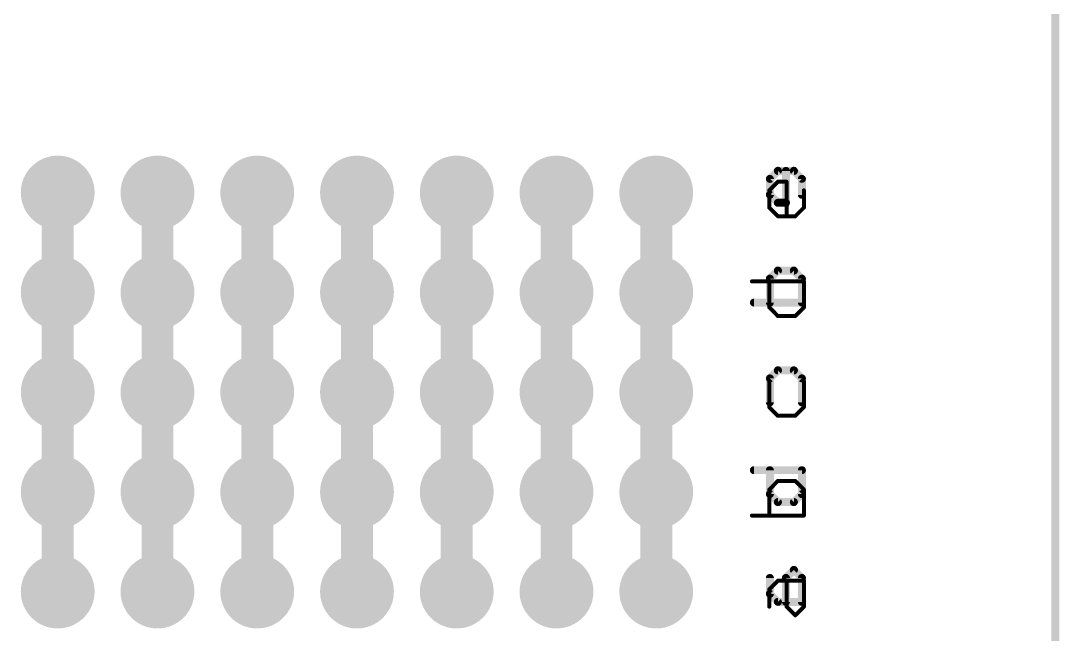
# Model space of a CAD drawing. Header units: inches. Extents: x 2 to 53, y 0 to 38.6.
# Drawn here: x 17.511 to 18.552, y 11.981 to 12.596 of the extents above; entities that cross this region are included whole.
import ezdxf

# ---------------------------------------------------------------- set-up
doc = ezdxf.new("R2010")
doc.units = ezdxf.units.IN
doc.header["$LTSCALE"] = 0.1
doc.header["$MEASUREMENT"] = 0
doc.layers.get('0').update_dxf_attribs({"plot": 0})
for name, color, linetype in [('16', 7, 'Continuous'), ('17', 7, 'Continuous'), ('20', 7, 'Continuous'), ('21', 7, 'Continuous'), ('22', 7, 'Continuous'), ('51', 7, 'Continuous')]:
    doc.layers.add(name, color=color, linetype=linetype)
doc.layers.get('0').off()

# ---------------------------------------------------------------- blocks, each defined once
blk = doc.blocks.new('RECT')
blk.add_solid([(-0.5, -0.5), (0.5, -0.5), (-0.5, 0.5), (0.5, 0.5)])
blk = doc.blocks.new('ROUNDP')
at = {"const_width": 0.5}
blk.add_lwpolyline([(0, -0.25, 1), (0, 0.25, 1), (0, -0.25)], format="xyb", dxfattribs=at)

msp = doc.modelspace()

# ---------------------------------------------------------------- linework, layer by layer
at = {"layer": '16', "const_width": 0.032}
for points in [[(17.5478, 12.4235), (17.5478, 12.3235)], [(17.6478, 12.3235), (17.6478, 12.4235)], [(17.7478, 12.4235), (17.7478, 12.3235)], [(17.8478, 12.3235), (17.8478, 12.4235)], [(17.9478, 12.4235), (17.9478, 12.3235)], [(18.0478, 12.3235), (18.0478, 12.4235)], [(18.1478, 12.4235), (18.1478, 12.3235)], [(17.5478, 12.3235), (17.5478, 12.2235)], [(17.6478, 12.2235), (17.6478, 12.3235)], [(17.7478, 12.3235), (17.7478, 12.2235)], [(17.8478, 12.2235), (17.8478, 12.3235)], [(17.9478, 12.3235), (17.9478, 12.2235)], [(18.0478, 12.2235), (18.0478, 12.3235)], [(18.1478, 12.3235), (18.1478, 12.2235)], [(17.5478, 12.2235), (17.5478, 12.1235)], [(17.6478, 12.1235), (17.6478, 12.2235)], [(17.7478, 12.2235), (17.7478, 12.1235)], [(17.8478, 12.1235), (17.8478, 12.2235)], [(17.9478, 12.2235), (17.9478, 12.1235)], [(18.0478, 12.1235), (18.0478, 12.2235)], [(18.1478, 12.2235), (18.1478, 12.1235)], [(17.5478, 12.1235), (17.5478, 12.0235)], [(17.6478, 12.0235), (17.6478, 12.1235)], [(17.7478, 12.1235), (17.7478, 12.0235)], [(17.8478, 12.0235), (17.8478, 12.1235)], [(17.9478, 12.1235), (17.9478, 12.0235)], [(18.0478, 12.0235), (18.0478, 12.1235)], [(18.1478, 12.1235), (18.1478, 12.0235)]]:
    msp.add_lwpolyline(points, dxfattribs=at)
at = {"layer": '16', "const_width": 0.016}
for points in [[(17.5558, 12.4235, 1), (17.5398, 12.4235)], [(17.6558, 12.4235, 1), (17.6398, 12.4235)], [(17.7558, 12.4235, 1), (17.7398, 12.4235)], [(17.8558, 12.4235, 1), (17.8398, 12.4235)], [(17.9558, 12.4235, 1), (17.9398, 12.4235)], [(18.0558, 12.4235, 1), (18.0398, 12.4235)], [(18.1558, 12.4235, 1), (18.1398, 12.4235)], [(17.5558, 12.3235, 1), (17.5398, 12.3235)], [(17.6558, 12.3235, 1), (17.6398, 12.3235)], [(17.7558, 12.3235, 1), (17.7398, 12.3235)], [(17.8558, 12.3235, 1), (17.8398, 12.3235)], [(17.9558, 12.3235, 1), (17.9398, 12.3235)], [(18.0558, 12.3235, 1), (18.0398, 12.3235)], [(18.1558, 12.3235, 1), (18.1398, 12.3235)], [(17.5398, 12.3235, 1), (17.5558, 12.3235)], [(17.6398, 12.3235, 1), (17.6558, 12.3235)], [(17.7398, 12.3235, 1), (17.7558, 12.3235)], [(17.8398, 12.3235, 1), (17.8558, 12.3235)], [(17.9398, 12.3235, 1), (17.9558, 12.3235)], [(18.0398, 12.3235, 1), (18.0558, 12.3235)], [(18.1398, 12.3235, 1), (18.1558, 12.3235)], [(17.5558, 12.2235, 1), (17.5398, 12.2235)], [(17.6558, 12.2235, 1), (17.6398, 12.2235)], [(17.7558, 12.2235, 1), (17.7398, 12.2235)], [(17.8558, 12.2235, 1), (17.8398, 12.2235)], [(17.9558, 12.2235, 1), (17.9398, 12.2235)], [(18.0558, 12.2235, 1), (18.0398, 12.2235)], [(18.1558, 12.2235, 1), (18.1398, 12.2235)], [(17.5398, 12.2235, 1), (17.5558, 12.2235)], [(17.6398, 12.2235, 1), (17.6558, 12.2235)], [(17.7398, 12.2235, 1), (17.7558, 12.2235)], [(17.8398, 12.2235, 1), (17.8558, 12.2235)], [(17.9398, 12.2235, 1), (17.9558, 12.2235)], [(18.0398, 12.2235, 1), (18.0558, 12.2235)], [(18.1398, 12.2235, 1), (18.1558, 12.2235)], [(17.5558, 12.1235, 1), (17.5398, 12.1235)], [(17.6558, 12.1235, 1), (17.6398, 12.1235)], [(17.7558, 12.1235, 1), (17.7398, 12.1235)], [(17.8558, 12.1235, 1), (17.8398, 12.1235)], [(17.9558, 12.1235, 1), (17.9398, 12.1235)], [(18.0558, 12.1235, 1), (18.0398, 12.1235)], [(18.1558, 12.1235, 1), (18.1398, 12.1235)], [(17.5398, 12.1235, 1), (17.5558, 12.1235)], [(17.6398, 12.1235, 1), (17.6558, 12.1235)], [(17.7398, 12.1235, 1), (17.7558, 12.1235)], [(17.8398, 12.1235, 1), (17.8558, 12.1235)], [(17.9398, 12.1235, 1), (17.9558, 12.1235)], [(18.0398, 12.1235, 1), (18.0558, 12.1235)], [(18.1398, 12.1235, 1), (18.1558, 12.1235)], [(17.5398, 12.0235, 1), (17.5558, 12.0235)], [(17.6398, 12.0235, 1), (17.6558, 12.0235)], [(17.7398, 12.0235, 1), (17.7558, 12.0235)], [(17.8398, 12.0235, 1), (17.8558, 12.0235)], [(17.9398, 12.0235, 1), (17.9558, 12.0235)], [(18.0398, 12.0235, 1), (18.0558, 12.0235)], [(18.1398, 12.0235, 1), (18.1558, 12.0235)]]:
    msp.add_lwpolyline(points, format="xyb", dxfattribs=at)
at = {"layer": '20', "const_width": 0.008}
msp.add_lwpolyline([(18.5478, 11.4149), (18.5478, 13.732)], dxfattribs=at)
at = {"layer": '21', "const_width": 0.004}
for points in [[(18.2611, 12.4257), (18.2697, 12.4344)], [(18.2697, 12.4344), (18.2784, 12.4344)], [(18.2784, 12.4344), (18.2784, 12.3997)], [(18.2611, 12.4084), (18.2611, 12.4257)], [(18.2958, 12.4257), (18.2958, 12.4084)], [(18.2697, 12.3997), (18.2611, 12.4084)], [(18.2958, 12.4084), (18.2871, 12.3997)], [(18.2871, 12.3997), (18.2697, 12.3997)], [(18.2437, 12.3344), (18.2958, 12.3344)], [(18.2611, 12.3084), (18.2611, 12.3344)], [(18.2958, 12.3344), (18.2958, 12.3084)], [(18.2697, 12.2997), (18.2611, 12.3084)], [(18.2958, 12.3084), (18.2871, 12.2997)], [(18.2871, 12.2997), (18.2697, 12.2997)], [(18.2611, 12.2344), (18.2611, 12.2084)], [(18.2958, 12.2084), (18.2958, 12.2344)], [(18.2611, 12.2084), (18.2697, 12.1997)], [(18.2697, 12.1997), (18.2871, 12.1997)], [(18.2871, 12.1997), (18.2958, 12.2084)], [(18.2697, 12.1344), (18.2611, 12.1257)], [(18.2611, 12.1257), (18.2611, 12.0997)], [(18.2871, 12.1344), (18.2697, 12.1344)], [(18.2958, 12.1257), (18.2871, 12.1344)], [(18.2958, 12.0997), (18.2958, 12.1257)], [(18.2437, 12.0997), (18.2958, 12.0997)], [(18.2611, 12.0257), (18.2697, 12.0344)], [(18.2697, 12.0344), (18.2958, 12.0344)], [(18.2784, 12.0084), (18.2784, 12.0344)], [(18.2958, 12.0344), (18.2958, 12.0084)], [(18.2611, 12.0084), (18.2611, 12.0257)], [(18.2871, 11.9997), (18.2784, 12.0084)], [(18.2958, 12.0084), (18.2871, 11.9997)]]:
    msp.add_lwpolyline(points, dxfattribs=at)
at = {"layer": '21', "const_width": 0.002}
for points in [[(18.2697, 12.4354, 1), (18.2697, 12.4334)], [(18.2705, 12.4337, 1), (18.269, 12.4351)], [(18.2794, 12.4344, 1), (18.2774, 12.4344)], [(18.2784, 12.4334, 1), (18.2784, 12.4354)], [(18.2621, 12.4257, 1), (18.2601, 12.4257)], [(18.2604, 12.4264, 1), (18.2618, 12.425)], [(18.2968, 12.4257, 1), (18.2948, 12.4257)], [(18.2618, 12.4091, 1), (18.2604, 12.4076)], [(18.2601, 12.4084, 1), (18.2621, 12.4084)], [(18.2948, 12.4084, 1), (18.2968, 12.4084)], [(18.2965, 12.4076, 1), (18.2951, 12.4091)], [(18.2697, 12.4007, 1), (18.2697, 12.3987)], [(18.269, 12.399, 1), (18.2705, 12.4004)], [(18.2774, 12.3997, 1), (18.2794, 12.3997)], [(18.2864, 12.4004, 1), (18.2878, 12.399)], [(18.2871, 12.3987, 1), (18.2871, 12.4007)], [(18.2437, 12.3354, 1), (18.2437, 12.3334)], [(18.2621, 12.3344, 1), (18.2601, 12.3344)], [(18.2968, 12.3344, 1), (18.2948, 12.3344)], [(18.2958, 12.3334, 1), (18.2958, 12.3354)], [(18.2618, 12.3091, 1), (18.2604, 12.3076)], [(18.2601, 12.3084, 1), (18.2621, 12.3084)], [(18.2948, 12.3084, 1), (18.2968, 12.3084)], [(18.2965, 12.3076, 1), (18.2951, 12.3091)], [(18.2697, 12.3007, 1), (18.2697, 12.2987)], [(18.269, 12.299, 1), (18.2705, 12.3004)], [(18.2864, 12.3004, 1), (18.2878, 12.299)], [(18.2871, 12.2987, 1), (18.2871, 12.3007)], [(18.2621, 12.2344, 1), (18.2601, 12.2344)], [(18.2968, 12.2344, 1), (18.2948, 12.2344)], [(18.2618, 12.2091, 1), (18.2604, 12.2076)], [(18.2601, 12.2084, 1), (18.2621, 12.2084)], [(18.2697, 12.2007, 1), (18.2697, 12.1987)], [(18.269, 12.199, 1), (18.2705, 12.2004)], [(18.2864, 12.2004, 1), (18.2878, 12.199)], [(18.2871, 12.1987, 1), (18.2871, 12.2007)], [(18.2948, 12.2084, 1), (18.2968, 12.2084)], [(18.2965, 12.2076, 1), (18.2951, 12.2091)], [(18.2621, 12.1257, 1), (18.2601, 12.1257)], [(18.2697, 12.1354, 1), (18.2697, 12.1334)], [(18.2705, 12.1337, 1), (18.269, 12.1351)], [(18.2878, 12.1351, 1), (18.2864, 12.1337)], [(18.2871, 12.1334, 1), (18.2871, 12.1354)], [(18.2968, 12.1257, 1), (18.2948, 12.1257)], [(18.2604, 12.1264, 1), (18.2618, 12.125)], [(18.2951, 12.125, 1), (18.2965, 12.1264)], [(18.2437, 12.1007, 1), (18.2437, 12.0987)], [(18.2601, 12.0997, 1), (18.2621, 12.0997)], [(18.2948, 12.0997, 1), (18.2968, 12.0997)], [(18.2958, 12.0987, 1), (18.2958, 12.1007)], [(18.2697, 12.0354, 1), (18.2697, 12.0334)], [(18.2705, 12.0337, 1), (18.269, 12.0351)], [(18.2794, 12.0344, 1), (18.2774, 12.0344)], [(18.2968, 12.0344, 1), (18.2948, 12.0344)], [(18.2958, 12.0334, 1), (18.2958, 12.0354)], [(18.2621, 12.0257, 1), (18.2601, 12.0257)], [(18.2604, 12.0264, 1), (18.2618, 12.025)], [(18.2601, 12.0084, 1), (18.2621, 12.0084)], [(18.2791, 12.0091, 1), (18.2777, 12.0076)], [(18.2774, 12.0084, 1), (18.2794, 12.0084)], [(18.2948, 12.0084, 1), (18.2968, 12.0084)], [(18.2965, 12.0076, 1), (18.2951, 12.0091)], [(18.2864, 12.0004, 1), (18.2878, 11.999)], [(18.2864, 11.999, 1), (18.2878, 12.0004)]]:
    msp.add_lwpolyline(points, format="xyb", dxfattribs=at)
at = {"layer": '22', "const_width": 0.008}
for points in [[(18.2697, 12.4452), (18.2617, 12.4372)], [(18.2617, 12.4372), (18.2617, 12.4212)], [(18.2858, 12.4452), (18.2697, 12.4452)], [(18.2778, 12.4132), (18.2778, 12.4452)], [(18.2938, 12.4372), (18.2858, 12.4452)], [(18.2938, 12.4212), (18.2938, 12.4372)], [(18.2617, 12.4212), (18.2697, 12.4132)], [(18.2697, 12.4132), (18.2778, 12.4132)], [(18.2697, 12.3452), (18.2617, 12.3372)], [(18.2858, 12.3452), (18.2697, 12.3452)], [(18.2938, 12.3372), (18.2858, 12.3452)], [(18.2617, 12.3372), (18.2617, 12.3132)], [(18.2938, 12.3132), (18.2938, 12.3372)], [(18.2457, 12.3132), (18.2938, 12.3132)], [(18.2617, 12.2372), (18.2697, 12.2452)], [(18.2697, 12.2452), (18.2858, 12.2452)], [(18.2858, 12.2452), (18.2938, 12.2372)], [(18.2617, 12.2132), (18.2617, 12.2372)], [(18.2938, 12.2372), (18.2938, 12.2132)], [(18.2457, 12.1452), (18.2938, 12.1452)], [(18.2617, 12.1212), (18.2617, 12.1452)], [(18.2938, 12.1452), (18.2938, 12.1212)], [(18.2697, 12.1132), (18.2617, 12.1212)], [(18.2938, 12.1212), (18.2858, 12.1132)], [(18.2858, 12.1132), (18.2697, 12.1132)], [(18.2858, 12.0452), (18.2778, 12.0372)], [(18.2938, 12.0372), (18.2858, 12.0452)], [(18.2617, 12.0372), (18.2617, 12.0212)], [(18.2778, 12.0372), (18.2778, 12.0132)], [(18.2938, 12.0132), (18.2938, 12.0372)], [(18.2617, 12.0212), (18.2697, 12.0132)], [(18.2697, 12.0132), (18.2938, 12.0132)]]:
    msp.add_lwpolyline(points, dxfattribs=at)
at = {"layer": '22', "const_width": 0.004}
for points in [[(18.2637, 12.4372, 1), (18.2597, 12.4372)], [(18.2603, 12.4387, 1), (18.2632, 12.4358)], [(18.2697, 12.4472, 1), (18.2697, 12.4432)], [(18.2712, 12.4438, 1), (18.2683, 12.4467)], [(18.2798, 12.4452, 1), (18.2758, 12.4452)], [(18.2872, 12.4467, 1), (18.2843, 12.4438)], [(18.2858, 12.4432, 1), (18.2858, 12.4472)], [(18.2958, 12.4372, 1), (18.2918, 12.4372)], [(18.2924, 12.4358, 1), (18.2952, 12.4387)], [(18.2632, 12.4226, 1), (18.2603, 12.4198)], [(18.2597, 12.4212, 1), (18.2637, 12.4212)], [(18.2918, 12.4212, 1), (18.2958, 12.4212)], [(18.2697, 12.4152, 1), (18.2697, 12.4112)], [(18.2683, 12.4118, 1), (18.2712, 12.4146)], [(18.2758, 12.4132, 1), (18.2798, 12.4132)], [(18.2778, 12.4112, 1), (18.2778, 12.4152)], [(18.2697, 12.3472, 1), (18.2697, 12.3432)], [(18.2712, 12.3438, 1), (18.2683, 12.3467)], [(18.2872, 12.3467, 1), (18.2843, 12.3438)], [(18.2858, 12.3432, 1), (18.2858, 12.3472)], [(18.2637, 12.3372, 1), (18.2597, 12.3372)], [(18.2603, 12.3387, 1), (18.2632, 12.3358)], [(18.2958, 12.3372, 1), (18.2918, 12.3372)], [(18.2924, 12.3358, 1), (18.2952, 12.3387)], [(18.2457, 12.3152, 1), (18.2457, 12.3112)], [(18.2597, 12.3132, 1), (18.2637, 12.3132)], [(18.2918, 12.3132, 1), (18.2958, 12.3132)], [(18.2938, 12.3112, 1), (18.2938, 12.3152)], [(18.2697, 12.2472, 1), (18.2697, 12.2432)], [(18.2712, 12.2438, 1), (18.2683, 12.2467)], [(18.2872, 12.2467, 1), (18.2843, 12.2438)], [(18.2858, 12.2432, 1), (18.2858, 12.2472)], [(18.2637, 12.2372, 1), (18.2597, 12.2372)], [(18.2603, 12.2387, 1), (18.2632, 12.2358)], [(18.2958, 12.2372, 1), (18.2918, 12.2372)], [(18.2924, 12.2358, 1), (18.2952, 12.2387)], [(18.2597, 12.2132, 1), (18.2637, 12.2132)], [(18.2918, 12.2132, 1), (18.2958, 12.2132)], [(18.2457, 12.1472, 1), (18.2457, 12.1432)], [(18.2637, 12.1452, 1), (18.2597, 12.1452)], [(18.2958, 12.1452, 1), (18.2918, 12.1452)], [(18.2938, 12.1432, 1), (18.2938, 12.1472)], [(18.2632, 12.1226, 1), (18.2603, 12.1198)], [(18.2597, 12.1212, 1), (18.2637, 12.1212)], [(18.2918, 12.1212, 1), (18.2958, 12.1212)], [(18.2952, 12.1198, 1), (18.2924, 12.1226)], [(18.2697, 12.1152, 1), (18.2697, 12.1112)], [(18.2683, 12.1118, 1), (18.2712, 12.1146)], [(18.2843, 12.1146, 1), (18.2872, 12.1118)], [(18.2858, 12.1112, 1), (18.2858, 12.1152)], [(18.2872, 12.0467, 1), (18.2843, 12.0438)], [(18.2872, 12.0438, 1), (18.2843, 12.0467)], [(18.2637, 12.0372, 1), (18.2597, 12.0372)], [(18.2798, 12.0372, 1), (18.2758, 12.0372)], [(18.2763, 12.0387, 1), (18.2792, 12.0358)], [(18.2958, 12.0372, 1), (18.2918, 12.0372)], [(18.2924, 12.0358, 1), (18.2952, 12.0387)], [(18.2632, 12.0226, 1), (18.2603, 12.0198)], [(18.2597, 12.0212, 1), (18.2637, 12.0212)], [(18.2697, 12.0152, 1), (18.2697, 12.0112)], [(18.2683, 12.0118, 1), (18.2712, 12.0146)], [(18.2758, 12.0132, 1), (18.2798, 12.0132)], [(18.2918, 12.0132, 1), (18.2958, 12.0132)], [(18.2938, 12.0112, 1), (18.2938, 12.0152)]]:
    msp.add_lwpolyline(points, format="xyb", dxfattribs=at)

# ---------------------------------------------------------------- block references
at = {"layer": '17', "xscale": 0.074, "yscale": 0.074, "rotation": 180}
for p in [(17.5478, 12.4235), (17.5478, 12.4235), (17.6478, 12.4235), (17.6478, 12.4235), (17.7478, 12.4235), (17.7478, 12.4235), (17.8478, 12.4235), (17.8478, 12.4235), (17.9478, 12.4235), (17.9478, 12.4235), (18.0478, 12.4235), (18.0478, 12.4235), (18.1478, 12.4235), (18.1478, 12.4235), (17.5478, 12.3235), (17.5478, 12.3235), (17.6478, 12.3235), (17.6478, 12.3235), (17.7478, 12.3235), (17.7478, 12.3235), (17.8478, 12.3235), (17.8478, 12.3235), (17.9478, 12.3235), (17.9478, 12.3235), (18.0478, 12.3235), (18.0478, 12.3235), (18.1478, 12.3235), (18.1478, 12.3235), (17.5478, 12.2235), (17.5478, 12.2235), (17.6478, 12.2235), (17.6478, 12.2235), (17.7478, 12.2235), (17.7478, 12.2235), (17.8478, 12.2235), (17.8478, 12.2235), (17.9478, 12.2235), (17.9478, 12.2235), (18.0478, 12.2235), (18.0478, 12.2235), (18.1478, 12.2235), (18.1478, 12.2235), (17.5478, 12.1235), (17.5478, 12.1235), (17.6478, 12.1235), (17.6478, 12.1235), (17.7478, 12.1235), (17.7478, 12.1235), (17.8478, 12.1235), (17.8478, 12.1235), (17.9478, 12.1235), (17.9478, 12.1235), (18.0478, 12.1235), (18.0478, 12.1235), (18.1478, 12.1235), (18.1478, 12.1235), (17.5478, 12.0235), (17.5478, 12.0235), (17.6478, 12.0235), (17.6478, 12.0235), (17.7478, 12.0235), (17.7478, 12.0235), (17.8478, 12.0235), (17.8478, 12.0235), (17.9478, 12.0235), (17.9478, 12.0235), (18.0478, 12.0235), (18.0478, 12.0235), (18.1478, 12.0235), (18.1478, 12.0235)]:
    msp.add_blockref('ROUNDP', p, dxfattribs=at)
at = {"layer": '51', "xscale": 0.02, "yscale": 0.02, "rotation": 90}
for p in [(17.5478, 12.4235), (17.6478, 12.4235), (17.7478, 12.4235), (17.8478, 12.4235), (17.9478, 12.4235), (18.0478, 12.4235), (18.1478, 12.4235), (17.5478, 12.3235), (17.6478, 12.3235), (17.7478, 12.3235), (17.8478, 12.3235), (17.9478, 12.3235), (18.0478, 12.3235), (18.1478, 12.3235), (17.5478, 12.2235), (17.6478, 12.2235), (17.7478, 12.2235), (17.8478, 12.2235), (17.9478, 12.2235), (18.0478, 12.2235), (18.1478, 12.2235), (17.5478, 12.1235), (17.6478, 12.1235), (17.7478, 12.1235), (17.8478, 12.1235), (17.9478, 12.1235), (18.0478, 12.1235), (18.1478, 12.1235), (17.5478, 12.0235), (17.6478, 12.0235), (17.7478, 12.0235), (17.8478, 12.0235), (17.9478, 12.0235), (18.0478, 12.0235), (18.1478, 12.0235)]:
    msp.add_blockref('RECT', p, dxfattribs=at)

doc.saveas('drawing.dxf')
